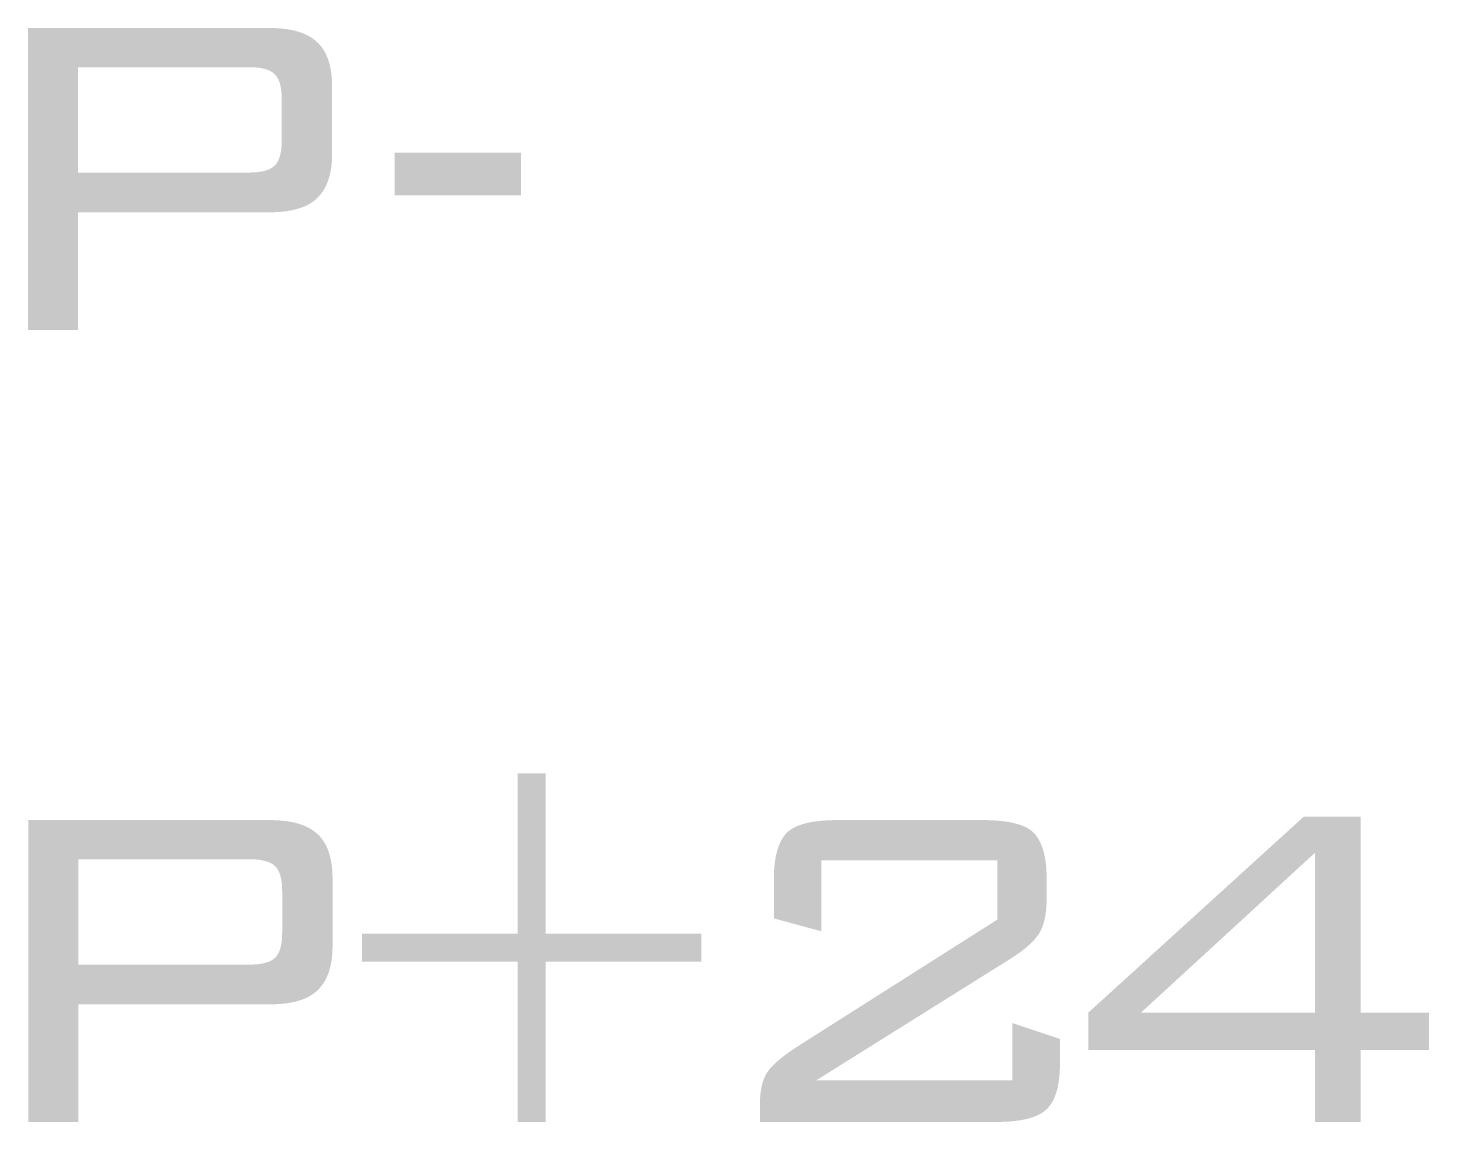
# Model space of a CAD drawing. Extents: x -45 to 645, y -160 to 467.
# Drawn here: x 620.94 to 627.7, y 182.15 to 187.42 of the extents above; entities that cross this region are included whole.
import ezdxf

# ---------------------------------------------------------------- set-up
doc = ezdxf.new("R2010")
doc.units = 0
doc.layers.add('预设值', color=7, linetype='Continuous', true_color=0x000000)

msp = doc.modelspace()

# ---------------------------------------------------------------- hatches: boundary and pattern name
at = {"layer": '预设值', "linetype": 'ByBlock'}
h = msp.add_hatch(color=0, dxfattribs=at)
h.paths.add_polyline_path([(621.1838, 185.9666), (620.9435, 185.9666), (620.9435, 185.9667), (620.9435, 187.4229), (620.9436, 187.4229), (622.1057, 187.4229), (622.1257, 187.4227), (622.145, 187.4219), (622.1635, 187.4205), (622.1812, 187.4187), (622.1898, 187.4176), (622.1982, 187.4163), (622.2064, 187.4149), (622.2144, 187.4134), (622.2223, 187.4117), (622.2299, 187.4099), (622.2374, 187.408), (622.2447, 187.406), (622.2518, 187.4038), (622.2587, 187.4015), (622.2655, 187.399), (622.2721, 187.3964), (622.2785, 187.3937), (622.2847, 187.3909), (622.2907, 187.3879), (622.2966, 187.3848), (622.3023, 187.3815), (622.3079, 187.3782), (622.3132, 187.3747), (622.3184, 187.371), (622.3234, 187.3672), (622.3283, 187.3633), (622.333, 187.3593), (622.3397, 187.3531), (622.3419, 187.3511), (622.3441, 187.349), (622.3462, 187.3468), (622.3482, 187.3446), (622.3503, 187.3424), (622.3523, 187.3401), (622.3543, 187.3378), (622.3562, 187.3355), (622.3581, 187.333), (622.3619, 187.3281), (622.3655, 187.323), (622.3689, 187.3177), (622.3722, 187.3122), (622.3754, 187.3066), (622.3785, 187.3007), (622.3814, 187.2947), (622.3842, 187.2886), (622.3868, 187.2823), (622.3893, 187.2758), (622.3917, 187.2691), (622.3939, 187.2623), (622.396, 187.2553), (622.3979, 187.2481), (622.3997, 187.2408), (622.4014, 187.2333), (622.4029, 187.2257), (622.4043, 187.2179), (622.4055, 187.21), (622.4066, 187.2018), (622.4076, 187.1936), (622.4084, 187.1851), (622.409, 187.1766), (622.4099, 187.1589), (622.4102, 187.1407), (622.4102, 187.1407), (622.4102, 186.8161), (622.4099, 186.7979), (622.4096, 186.7891), (622.409, 186.7804), (622.4084, 186.7719), (622.4076, 186.7635), (622.4066, 186.7553), (622.4056, 186.7473), (622.4043, 186.7394), (622.4029, 186.7317), (622.4014, 186.7241), (622.3998, 186.7168), (622.398, 186.7095), (622.396, 186.7024), (622.3939, 186.6955), (622.3917, 186.6888), (622.3894, 186.6822), (622.3869, 186.6757), (622.3842, 186.6694), (622.3814, 186.6633), (622.3785, 186.6573), (622.3755, 186.6515), (622.3723, 186.6458), (622.369, 186.6403), (622.3655, 186.6349), (622.3619, 186.6297), (622.3582, 186.6247), (622.3543, 186.6198), (622.3503, 186.615), (622.3462, 186.6104), (622.3419, 186.6059), (622.3375, 186.6016), (622.333, 186.5975), (622.3283, 186.5934), (622.3234, 186.5895), (622.3184, 186.5857), (622.3132, 186.5821), (622.3079, 186.5786), (622.3023, 186.5752), (622.2966, 186.572), (622.2907, 186.5689), (622.2847, 186.5659), (622.2785, 186.5631), (622.2721, 186.5603), (622.2655, 186.5578), (622.2587, 186.5553), (622.2518, 186.553), (622.2447, 186.5508), (622.2374, 186.5488), (622.2299, 186.5469), (622.2223, 186.5451), (622.2144, 186.5434), (622.2064, 186.5419), (622.1982, 186.5405), (622.1898, 186.5393), (622.1812, 186.5381), (622.1635, 186.5363), (622.145, 186.535), (622.1257, 186.5342), (622.1057, 186.5339), (622.1057, 186.5339), (621.1838, 186.5339), (621.1838, 186.5339)], flags=0)
h.paths.add_polyline_path([(622.1336, 187.2), (622.1347, 187.199), (622.1357, 187.1979), (622.1367, 187.1967), (622.1377, 187.1956), (622.1386, 187.1944), (622.1396, 187.1932), (622.1405, 187.192), (622.1415, 187.1908), (622.1424, 187.1895), (622.1433, 187.1882), (622.145, 187.1855), (622.1467, 187.1828), (622.1483, 187.1799), (622.1498, 187.1769), (622.1513, 187.1739), (622.1527, 187.1707), (622.154, 187.1674), (622.1553, 187.1641), (622.1565, 187.1606), (622.1577, 187.1571), (622.1587, 187.1534), (622.1597, 187.1496), (622.1607, 187.1458), (622.1616, 187.1418), (622.1624, 187.1378), (622.1632, 187.1336), (622.1638, 187.1294), (622.1645, 187.125), (622.165, 187.1206), (622.1659, 187.1114), (622.1666, 187.1018), (622.167, 187.0918), (622.1671, 187.0814), (622.1671, 187.0814), (622.1671, 186.8782), (622.167, 186.8678), (622.1666, 186.8579), (622.1659, 186.8483), (622.165, 186.8391), (622.1645, 186.8346), (622.1638, 186.8303), (622.1632, 186.826), (622.1624, 186.8219), (622.1616, 186.8178), (622.1607, 186.8139), (622.1597, 186.81), (622.1587, 186.8062), (622.1577, 186.8026), (622.1565, 186.799), (622.1553, 186.7956), (622.154, 186.7922), (622.1527, 186.7889), (622.1513, 186.7858), (622.1498, 186.7827), (622.1483, 186.7798), (622.1467, 186.7769), (622.145, 186.7741), (622.1433, 186.7715), (622.1424, 186.7702), (622.1415, 186.7689), (622.1405, 186.7676), (622.1396, 186.7664), (622.1386, 186.7652), (622.1377, 186.7641), (622.1367, 186.7629), (622.1357, 186.7618), (622.1347, 186.7607), (622.1336, 186.7596), (622.1326, 186.7586), (622.1315, 186.7575), (622.1303, 186.7565), (622.1292, 186.7555), (622.128, 186.7546), (622.1268, 186.7536), (622.1256, 186.7526), (622.1243, 186.7517), (622.123, 186.7508), (622.1217, 186.7499), (622.1204, 186.749), (622.119, 186.7481), (622.1161, 186.7465), (622.1132, 186.7449), (622.1102, 186.7433), (622.107, 186.7418), (622.1037, 186.7404), (622.1003, 186.739), (622.0969, 186.7378), (622.0933, 186.7365), (622.0896, 186.7354), (622.0857, 186.7343), (622.0818, 186.7333), (622.0778, 186.7323), (622.0737, 186.7314), (622.0695, 186.7306), (622.0651, 186.7298), (622.0607, 186.7291), (622.0515, 186.7279), (622.0419, 186.727), (622.0319, 186.7264), (622.0215, 186.726), (622.0107, 186.7258), (622.0107, 186.7258), (621.1838, 186.7258), (621.1838, 186.7258), (621.1838, 187.2338), (621.1839, 187.2338), (622.0107, 187.2338), (622.0215, 187.2337), (622.0319, 187.2333), (622.0419, 187.2326), (622.0515, 187.2317), (622.0607, 187.2305), (622.0651, 187.2298), (622.0695, 187.2291), (622.0737, 187.2282), (622.0778, 187.2273), (622.0818, 187.2264), (622.0857, 187.2254), (622.0896, 187.2243), (622.0933, 187.2231), (622.0969, 187.2219), (622.1003, 187.2206), (622.1037, 187.2193), (622.107, 187.2178), (622.1102, 187.2163), (622.1132, 187.2148), (622.1161, 187.2132), (622.119, 187.2115), (622.1204, 187.2106), (622.1217, 187.2098), (622.123, 187.2089), (622.1243, 187.2079), (622.1256, 187.207), (622.1268, 187.2061), (622.128, 187.2051), (622.1292, 187.2041), (622.1303, 187.2031), (622.1315, 187.2021), (622.1326, 187.2011)], flags=0)
for points in [[(623.3207, 186.6158), (622.7116, 186.6158), (622.7116, 186.6158), (622.7116, 186.8218), (622.7116, 186.8218), (623.3207, 186.8218), (623.3207, 186.8218)], [(623.306, 183.8276), (623.4402, 183.8276), (623.4402, 183.8276), (623.4402, 183.0544), (623.4403, 183.0544), (624.1917, 183.0544), (624.1917, 183.0544), (624.1917, 182.9188), (624.1917, 182.9188), (623.4402, 182.9188), (623.4402, 182.9188), (623.4402, 182.1455), (623.4402, 182.1455), (623.306, 182.1455), (623.306, 182.1456), (623.306, 182.9188), (623.306, 182.9188), (622.5545, 182.9188), (622.5545, 182.9188), (622.5545, 183.0544), (622.5546, 183.0544), (623.306, 183.0544), (623.306, 183.0545)], [(624.541, 183.1277), (624.541, 183.3168), (624.5413, 183.337), (624.5421, 183.3564), (624.5434, 183.3749), (624.5452, 183.3926), (624.5463, 183.4011), (624.5475, 183.4094), (624.5488, 183.4175), (624.5503, 183.4254), (624.5519, 183.4332), (624.5536, 183.4407), (624.5554, 183.448), (624.5574, 183.4551), (624.5595, 183.462), (624.5617, 183.4687), (624.564, 183.4752), (624.5665, 183.4816), (624.5691, 183.4877), (624.5718, 183.4936), (624.5746, 183.4994), (624.5775, 183.5049), (624.5806, 183.5103), (624.5837, 183.5155), (624.587, 183.5204), (624.5904, 183.5252), (624.5922, 183.5275), (624.594, 183.5298), (624.5958, 183.5321), (624.5976, 183.5342), (624.5995, 183.5364), (624.6013, 183.5385), (624.6033, 183.5405), (624.6052, 183.5425), (624.6072, 183.5444), (624.6093, 183.5462), (624.6114, 183.548), (624.6135, 183.5497), (624.6158, 183.5514), (624.618, 183.5531), (624.6204, 183.5548), (624.6228, 183.5564), (624.6252, 183.5581), (624.6277, 183.5596), (624.6303, 183.5612), (624.6329, 183.5627), (624.6384, 183.5657), (624.644, 183.5685), (624.6499, 183.5712), (624.6561, 183.5738), (624.6624, 183.5763), (624.669, 183.5787), (624.6759, 183.581), (624.6829, 183.5831), (624.6902, 183.5852), (624.6978, 183.5871), (624.7056, 183.5889), (624.7136, 183.5906), (624.7219, 183.5921), (624.7304, 183.5936), (624.7481, 183.5961), (624.7667, 183.5982), (624.7864, 183.5998), (624.807, 183.601), (624.8286, 183.6017), (624.8511, 183.6019), (624.8512, 183.6019), (625.5468, 183.6018), (625.5694, 183.6016), (625.5909, 183.6009), (625.6115, 183.5997), (625.6312, 183.5981), (625.6498, 183.596), (625.6676, 183.5935), (625.676, 183.5921), (625.6843, 183.5905), (625.6923, 183.5888), (625.7001, 183.587), (625.7076, 183.5851), (625.7149, 183.5831), (625.722, 183.5809), (625.7288, 183.5787), (625.7354, 183.5763), (625.7418, 183.5738), (625.7479, 183.5712), (625.7538, 183.5685), (625.7595, 183.5657), (625.7649, 183.5627), (625.7675, 183.5612), (625.7701, 183.5596), (625.7726, 183.5581), (625.7751, 183.5564), (625.7775, 183.5548), (625.7798, 183.5531), (625.7821, 183.5514), (625.7843, 183.5497), (625.7865, 183.548), (625.7886, 183.5462), (625.7906, 183.5444), (625.7926, 183.5425), (625.7946, 183.5405), (625.7965, 183.5385), (625.7984, 183.5364), (625.8002, 183.5342), (625.8021, 183.532), (625.8039, 183.5298), (625.8057, 183.5275), (625.8074, 183.5252), (625.8108, 183.5204), (625.8141, 183.5154), (625.8173, 183.5102), (625.8203, 183.5049), (625.8233, 183.4993), (625.8261, 183.4936), (625.8288, 183.4877), (625.8314, 183.4815), (625.8338, 183.4752), (625.8362, 183.4687), (625.8384, 183.462), (625.8405, 183.4551), (625.8425, 183.448), (625.8443, 183.4406), (625.846, 183.4331), (625.8476, 183.4254), (625.8491, 183.4175), (625.8504, 183.4094), (625.8517, 183.4011), (625.8528, 183.3925), (625.8546, 183.3749), (625.8559, 183.3564), (625.8567, 183.337), (625.8569, 183.3168), (625.8569, 183.3168), (625.8569, 183.2265), (625.8568, 183.213), (625.8564, 183.1999), (625.8557, 183.1873), (625.8548, 183.1751), (625.8536, 183.1633), (625.8522, 183.152), (625.8505, 183.1411), (625.8485, 183.1305), (625.8463, 183.1204), (625.8438, 183.1107), (625.8425, 183.106), (625.8411, 183.1013), (625.8396, 183.0968), (625.8381, 183.0923), (625.8365, 183.088), (625.8348, 183.0837), (625.8331, 183.0795), (625.8313, 183.0754), (625.8294, 183.0714), (625.8275, 183.0675), (625.8255, 183.0637), (625.8234, 183.0599), (625.8212, 183.0562), (625.8189, 183.0525), (625.8164, 183.0487), (625.8137, 183.0449), (625.8109, 183.041), (625.8079, 183.0372), (625.8048, 183.0333), (625.8015, 183.0293), (625.798, 183.0254), (625.7944, 183.0214), (625.7867, 183.0134), (625.7785, 183.0053), (625.7696, 182.9972), (625.7601, 182.9889), (625.7501, 182.9807), (625.7395, 182.9723), (625.7283, 182.964), (625.7166, 182.9556), (625.7043, 182.9471), (625.6915, 182.9387), (625.6781, 182.9302), (625.6781, 182.9302), (624.7449, 182.346), (624.745, 182.346), (625.692, 182.346), (625.692, 182.346), (625.692, 182.6226), (625.692, 182.6226), (625.9211, 182.5464), (625.9211, 182.5464), (625.9211, 182.4306), (625.9209, 182.4104), (625.9201, 182.3911), (625.9188, 182.3725), (625.917, 182.3549), (625.9159, 182.3464), (625.9147, 182.3381), (625.9133, 182.33), (625.9119, 182.3221), (625.9103, 182.3144), (625.9085, 182.307), (625.9067, 182.2997), (625.9047, 182.2926), (625.9026, 182.2858), (625.9004, 182.2792), (625.8981, 182.2727), (625.8956, 182.2665), (625.8931, 182.2605), (625.8904, 182.2547), (625.8876, 182.2491), (625.8846, 182.2436), (625.8816, 182.2384), (625.88, 182.2359), (625.8784, 182.2334), (625.8768, 182.231), (625.8751, 182.2286), (625.8734, 182.2263), (625.8717, 182.224), (625.87, 182.2218), (625.8682, 182.2196), (625.8664, 182.2175), (625.8645, 182.2154), (625.8627, 182.2134), (625.8608, 182.2114), (625.8589, 182.2095), (625.8529, 182.2037), (625.8508, 182.2018), (625.8486, 182.2), (625.8463, 182.1981), (625.844, 182.1963), (625.8417, 182.1945), (625.8392, 182.1928), (625.8368, 182.1911), (625.8342, 182.1894), (625.8316, 182.1878), (625.8289, 182.1862), (625.8262, 182.1846), (625.8234, 182.1831), (625.8177, 182.1801), (625.8117, 182.1772), (625.8054, 182.1745), (625.799, 182.1719), (625.7922, 182.1694), (625.7853, 182.167), (625.7781, 182.1648), (625.7707, 182.1627), (625.763, 182.1607), (625.7551, 182.1589), (625.7469, 182.1571), (625.7385, 182.1555), (625.7299, 182.154), (625.712, 182.1514), (625.6931, 182.1493), (625.6733, 182.1476), (625.6525, 182.1465), (625.6308, 182.1458), (625.6082, 182.1455), (625.6082, 182.1455), (624.4739, 182.1455), (624.4739, 182.1455), (624.4739, 182.2359), (624.4741, 182.2484), (624.4746, 182.2605), (624.4754, 182.2722), (624.4765, 182.2836), (624.4779, 182.2945), (624.4797, 182.3051), (624.4807, 182.3103), (624.4817, 182.3153), (624.4828, 182.3203), (624.4841, 182.3251), (624.4853, 182.3299), (624.4867, 182.3346), (624.4881, 182.3392), (624.4896, 182.3437), (624.4912, 182.3482), (624.4928, 182.3525), (624.4945, 182.3568), (624.4963, 182.3609), (624.4982, 182.365), (624.5001, 182.369), (624.5021, 182.3729), (624.5041, 182.3767), (624.5063, 182.3804), (624.5084, 182.3841), (624.5107, 182.3876), (624.513, 182.3911), (624.5154, 182.3943), (624.518, 182.3975), (624.5206, 182.4007), (624.5234, 182.4039), (624.5292, 182.4104), (624.5355, 182.417), (624.5422, 182.4237), (624.5493, 182.4304), (624.5568, 182.4371), (624.5647, 182.444), (624.5818, 182.4579), (624.6003, 182.472), (624.6202, 182.4864), (624.6415, 182.5011), (624.6416, 182.5012), (625.6194, 183.122), (625.6194, 183.122), (625.6194, 183.4071), (625.6194, 183.4071), (624.7701, 183.4071), (624.7701, 183.4071), (624.7701, 183.0656), (624.7701, 183.0656)]]:
    msp.add_hatch(color=0, dxfattribs=at).paths.add_polyline_path(points, flags=0)
h = msp.add_hatch(color=0, dxfattribs=at)
h.paths.add_polyline_path([(621.186, 182.1455), (620.9458, 182.1455), (620.9458, 182.1456), (620.9458, 183.6019), (620.9459, 183.6019), (622.1079, 183.6018), (622.128, 183.6016), (622.1472, 183.6008), (622.1657, 183.5994), (622.1835, 183.5976), (622.192, 183.5965), (622.2004, 183.5952), (622.2086, 183.5938), (622.2167, 183.5923), (622.2245, 183.5906), (622.2322, 183.5889), (622.2396, 183.5869), (622.2469, 183.5849), (622.254, 183.5827), (622.261, 183.5804), (622.2677, 183.5779), (622.2743, 183.5754), (622.2807, 183.5727), (622.2869, 183.5698), (622.293, 183.5668), (622.2989, 183.5637), (622.3046, 183.5605), (622.3101, 183.5571), (622.3155, 183.5536), (622.3207, 183.55), (622.3257, 183.5462), (622.3306, 183.5423), (622.3353, 183.5383), (622.342, 183.5321), (622.3442, 183.5301), (622.3464, 183.528), (622.3485, 183.5258), (622.3505, 183.5236), (622.3526, 183.5214), (622.3546, 183.5191), (622.3566, 183.5168), (622.3585, 183.5144), (622.3604, 183.512), (622.3642, 183.5071), (622.3677, 183.5019), (622.3712, 183.4966), (622.3745, 183.4911), (622.3777, 183.4855), (622.3808, 183.4797), (622.3837, 183.4737), (622.3864, 183.4675), (622.3891, 183.4612), (622.3916, 183.4547), (622.3939, 183.448), (622.3962, 183.4412), (622.3982, 183.4342), (622.4002, 183.427), (622.402, 183.4197), (622.4036, 183.4123), (622.4051, 183.4046), (622.4065, 183.3968), (622.4078, 183.3889), (622.4088, 183.3807), (622.4098, 183.3725), (622.4106, 183.364), (622.4112, 183.3555), (622.4121, 183.3378), (622.4124, 183.3196), (622.4124, 183.3196), (622.4124, 182.995), (622.4121, 182.9768), (622.4118, 182.968), (622.4112, 182.9593), (622.4106, 182.9508), (622.4098, 182.9425), (622.4088, 182.9343), (622.4078, 182.9262), (622.4065, 182.9184), (622.4051, 182.9107), (622.4036, 182.9031), (622.402, 182.8957), (622.4002, 182.8885), (622.3982, 182.8814), (622.3962, 182.8745), (622.3939, 182.8677), (622.3916, 182.8611), (622.3891, 182.8547), (622.3864, 182.8484), (622.3837, 182.8423), (622.3808, 182.8363), (622.3777, 182.8305), (622.3745, 182.8248), (622.3712, 182.8193), (622.3677, 182.8139), (622.3642, 182.8087), (622.3604, 182.8036), (622.3566, 182.7987), (622.3526, 182.7939), (622.3485, 182.7893), (622.3442, 182.7848), (622.3398, 182.7805), (622.3353, 182.7764), (622.3306, 182.7723), (622.3257, 182.7684), (622.3207, 182.7647), (622.3155, 182.761), (622.3101, 182.7575), (622.3046, 182.7542), (622.2989, 182.7509), (622.293, 182.7478), (622.2869, 182.7449), (622.2807, 182.742), (622.2743, 182.7393), (622.2677, 182.7367), (622.261, 182.7343), (622.254, 182.732), (622.2469, 182.7298), (622.2396, 182.7278), (622.2322, 182.7259), (622.2245, 182.7241), (622.2167, 182.7224), (622.2086, 182.7209), (622.2004, 182.7195), (622.192, 182.7183), (622.1835, 182.7171), (622.1657, 182.7153), (622.1472, 182.714), (622.128, 182.7132), (622.1079, 182.7129), (622.1079, 182.7129), (621.186, 182.7129), (621.186, 182.7129)], flags=0)
h.paths.add_polyline_path([(622.1358, 183.3789), (622.1369, 183.3779), (622.1379, 183.3768), (622.1389, 183.3756), (622.1399, 183.3745), (622.1409, 183.3733), (622.1418, 183.3721), (622.1428, 183.3709), (622.1437, 183.3697), (622.1446, 183.3684), (622.1455, 183.3671), (622.1472, 183.3644), (622.1489, 183.3617), (622.1505, 183.3588), (622.1521, 183.3558), (622.1535, 183.3528), (622.1549, 183.3496), (622.1563, 183.3464), (622.1576, 183.343), (622.1588, 183.3395), (622.1599, 183.336), (622.161, 183.3323), (622.162, 183.3286), (622.163, 183.3247), (622.1639, 183.3208), (622.1647, 183.3167), (622.1654, 183.3126), (622.1661, 183.3083), (622.1668, 183.304), (622.1673, 183.2995), (622.1682, 183.2903), (622.1689, 183.2807), (622.1693, 183.2707), (622.1694, 183.2603), (622.1694, 183.2603), (622.1694, 183.0572), (622.1693, 183.0468), (622.1689, 183.0368), (622.1682, 183.0272), (622.1673, 183.018), (622.1668, 183.0136), (622.1661, 183.0092), (622.1654, 183.005), (622.1647, 183.0008), (622.1639, 182.9968), (622.163, 182.9928), (622.162, 182.989), (622.161, 182.9852), (622.1599, 182.9816), (622.1588, 182.978), (622.1576, 182.9745), (622.1563, 182.9712), (622.1549, 182.9679), (622.1535, 182.9648), (622.1521, 182.9617), (622.1505, 182.9587), (622.1489, 182.9559), (622.1472, 182.9531), (622.1455, 182.9505), (622.1446, 182.9492), (622.1437, 182.9479), (622.1428, 182.9466), (622.1418, 182.9454), (622.1409, 182.9442), (622.1399, 182.9431), (622.1389, 182.9419), (622.1379, 182.9408), (622.1369, 182.9397), (622.1358, 182.9386), (622.1348, 182.9376), (622.1337, 182.9365), (622.1326, 182.9355), (622.1314, 182.9345), (622.1302, 182.9336), (622.129, 182.9326), (622.1278, 182.9316), (622.1265, 182.9307), (622.1253, 182.9298), (622.1239, 182.9289), (622.1226, 182.928), (622.1212, 182.9271), (622.1184, 182.9255), (622.1155, 182.9238), (622.1124, 182.9223), (622.1093, 182.9208), (622.106, 182.9194), (622.1026, 182.918), (622.0991, 182.9167), (622.0955, 182.9155), (622.0918, 182.9143), (622.088, 182.9132), (622.0841, 182.9122), (622.0801, 182.9112), (622.076, 182.9103), (622.0717, 182.9095), (622.0674, 182.9088), (622.0629, 182.9081), (622.0537, 182.9069), (622.0441, 182.9059), (622.0341, 182.9053), (622.0237, 182.9049), (622.0129, 182.9047), (622.0129, 182.9047), (621.186, 182.9048), (621.186, 182.9048), (621.186, 183.4128), (621.1861, 183.4128), (622.0129, 183.4128), (622.0237, 183.4127), (622.0341, 183.4123), (622.0441, 183.4116), (622.0537, 183.4107), (622.0629, 183.4095), (622.0674, 183.4088), (622.0717, 183.408), (622.076, 183.4072), (622.0801, 183.4063), (622.0841, 183.4053), (622.088, 183.4043), (622.0918, 183.4032), (622.0955, 183.4021), (622.0991, 183.4008), (622.1026, 183.3995), (622.106, 183.3982), (622.1093, 183.3968), (622.1124, 183.3953), (622.1155, 183.3937), (622.1184, 183.3921), (622.1212, 183.3904), (622.1226, 183.3895), (622.1239, 183.3887), (622.1253, 183.3878), (622.1265, 183.3868), (622.1278, 183.3859), (622.129, 183.385), (622.1302, 183.384), (622.1314, 183.383), (622.1326, 183.382), (622.1337, 183.381), (622.1348, 183.38)], flags=0)
h = msp.add_hatch(color=0, dxfattribs=at)
h.paths.add_polyline_path([(627.3713, 182.1455), (627.1506, 182.1455), (627.1506, 182.1455), (627.1506, 182.4927), (627.1506, 182.4927), (626.0582, 182.4927), (626.0582, 182.4927), (626.0582, 182.6734), (626.0583, 182.6735), (627.0975, 183.6187), (627.0975, 183.6187), (627.3713, 183.6187), (627.3713, 183.6187), (627.3713, 182.6734), (627.3713, 182.6734), (627.701, 182.6734), (627.701, 182.6734), (627.701, 182.4927), (627.701, 182.4927), (627.3713, 182.4927), (627.3713, 182.4927)], flags=0)
h.paths.add_polyline_path([(626.3124, 182.6734), (627.1506, 183.4438), (627.1506, 183.4438), (627.1506, 182.6734), (627.1506, 182.6734)], flags=0)

doc.saveas('drawing.dxf')
